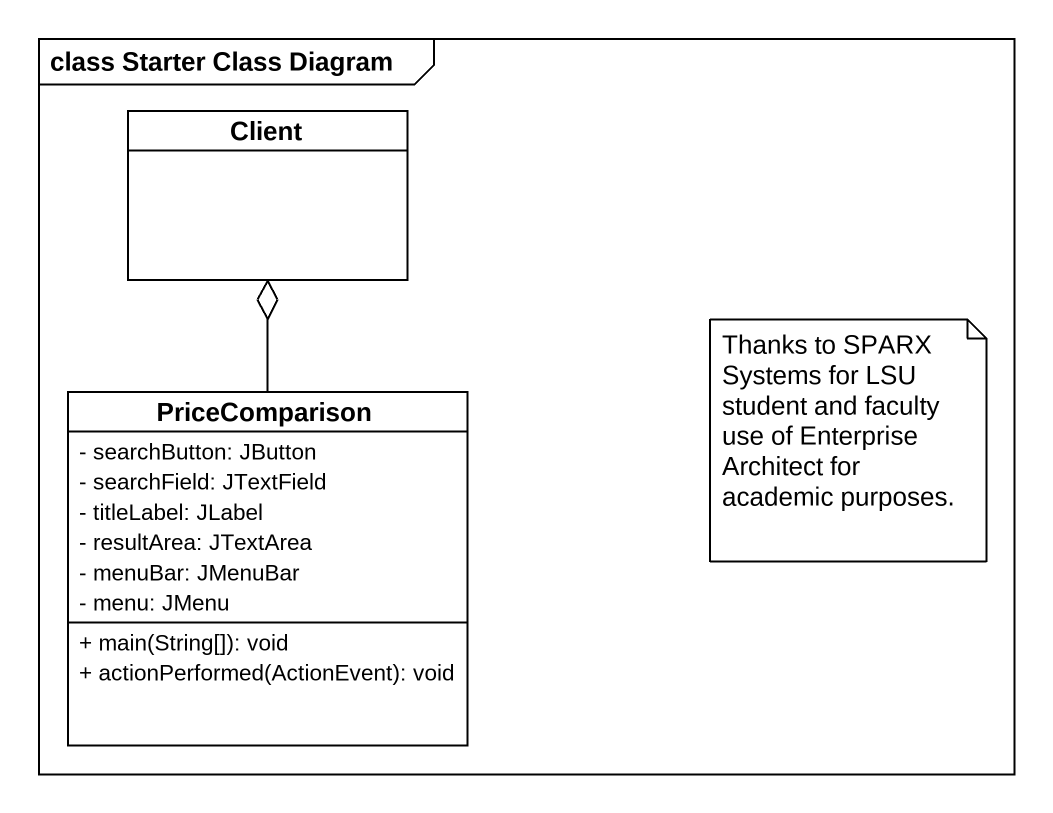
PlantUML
@startuml
mainframe class Starter Class Diagram
hide circle
hide empty members
skinparam classAttributeIconSize 0
class Client
class PriceComparison {
  - searchButton: JButton
  - searchField: JTextField
  - titleLabel: JLabel
  - resultArea: JTextArea
  - menuBar: JMenuBar
  - menu: JMenu
  + main(String[]): void
  + actionPerformed(ActionEvent): void
}
PriceComparison -up-o Client
note as N1
  Thanks to SPARX Systems for LSU student and faculty use of Enterprise Architect for
  academic purposes.
end note
@enduml
